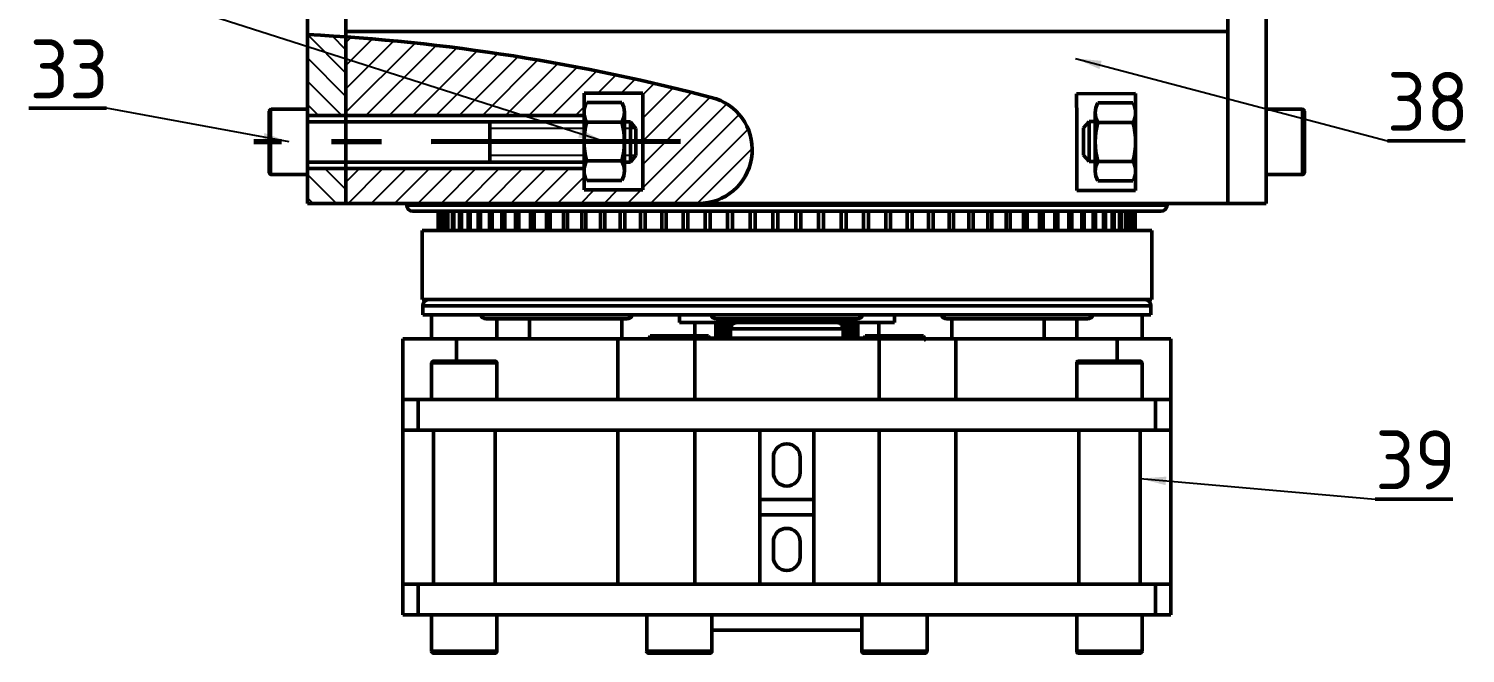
# Model space of a CAD drawing. Header units: millimetres. Extents: x -253 to 12701, y 1223 to 2077.
# Drawn here: x 284.3 to 467.2, y 1766.1 to 1845.5 of the extents above; entities that cross this region are included whole.
import ezdxf

# ---------------------------------------------------------------- set-up
doc = ezdxf.new("R2010")
doc.units = ezdxf.units.MM
doc.linetypes.add('ACAD_ISO02W100', pattern=[15, 12, -3])
doc.linetypes.add('CENTER', pattern=[50.8, 31.75, -6.35, 6.35, -6.35])
for name, color, linetype, lineweight in [('NET DAM', 7, 'Continuous', 50), ('Net Duc', 7, 'ACAD_ISO02W100', 70), ('NET MANH', 10, 'Continuous', 25)]:
    doc.layers.add(name, color=color, linetype=linetype, lineweight=lineweight)
doc.styles.get("Standard").update_dxf_attribs({"font": 'arial.ttf'})
doc.dimstyles.new('SLDDIMSTYLE0', dxfattribs={"dimtxt": 0.18, "dimasz": 3.302, "dimexe": 0, "dimexo": 0.0625, "dimgap": 0, "dimtad": 0, "dimtih": 1, "dimtoh": 1, "dimdec": 0, "dimrnd": 1e-09, "dimzin": 0, "dimdsep": 46, "dimtxsty": 'Standard', "dimsah": 1, "dimcen": 0.09, "dimadec": 0, "dimazin": 0, "dimtfac": 3.302, "dimtdec": 0, "dimtofl": 0, "dimtmove": 0, "dimatfit": 3, "dimfxl": 1, "dimfrac": 2, "dimtolj": 1, "dimtzin": 0, "dimarcsym": 0})

# ---------------------------------------------------------------- blocks, each defined once
blk = doc.blocks.new('Hex Nut ½ in. -side')
for p, q in [((0, -0.325), (0, 0.325)), ((0.448, 0.325), (0.448, -0.325)), ((0.03, 0.216), (0.418, 0.216)), ((0.03, -0.217), (0.418, -0.217))]:
    blk.add_line(p, q)
for points in [[(0.03, 0.433), (0.418, 0.433)], [(0.418, -0.433), (0.03, -0.433)]]:
    blk.add_lwpolyline(points)
for centre, radius, start, end in [((0.21, 0.325), 0.21, 149.0201, 210.9799), ((0.238, 0.325), 0.21, 329.0201, 30.9799), ((0.796, 0), 0.796, 164.2217, 195.7782), ((-0.348, 0), 0.796, 344.2218, 15.7782), ((0.21, -0.325), 0.21, 149.0201, 210.9799), ((0.238, -0.325), 0.21, 329.0201, 30.9799)]:
    blk.add_arc(centre, radius, start, end)

msp = doc.modelspace()

# ---------------------------------------------------------------- hatches: boundary and pattern name
at = {"layer": 'NET MANH', "transparency": 33554687}
h = msp.add_hatch(dxfattribs=at)
h.set_pattern_fill('ANSI31', color=256, scale=0.66, angle=90)
h.set_pattern_definition([(135, (-4147.632, -672.724), (-1.4817423, -1.4817423), [])])
h.paths.add_polyline_path([(319.85, 1834.44), (324.74, 1834.44), (324.74, 1844.44, 0.004847), (319.85, 1844.74)])
h.paths.add_polyline_path([(319.85, 1823.26), (324.74, 1823.26), (324.74, 1827.7), (319.85, 1827.7)])
h = msp.add_hatch(dxfattribs=at)
h.set_pattern_fill('ANSI31', color=256, scale=0.66)
h.set_pattern_definition([(45, (-4147.632, -672.724), (-1.4817423, 1.4817423), [])])
h.paths.add_polyline_path([(352.41, 1834.44), (355.05, 1834.44), (355.05, 1837.29), (362.53, 1837.29), (362.54, 1825), (355.05, 1824.98), (355.05, 1827.7), (352.42, 1827.7), (324.74, 1827.7), (324.74, 1823.26), (369.94, 1823.26, 0.824734), (371.85, 1836.57, 0.047376), (324.74, 1844.44), (324.74, 1834.44)])

# ---------------------------------------------------------------- linework, layer by layer
at = {"layer": 'NET DAM', "color": 7}
for p, q in [((319.85, 1919.08), (319.85, 1833.03)), ((324.74, 1919.08), (324.74, 1833.03)), ((441.88, 1919.08), (441.88, 1833.03)), ((436.99, 1856.98), (436.99, 1828.46)), ((385.02, 1845.13), (324.74, 1845.13)), ((436.99, 1845.13), (385.02, 1845.13)), ((314.96, 1827.17), (314.96, 1834.99)), ((314.96, 1831.08), (314.96, 1834.99)), ((314.96, 1831.08), (314.96, 1834.99)), ((319.85, 1835.23), (315.21, 1835.23)), ((319.85, 1835.23), (315.21, 1835.23)), ((425.26, 1826.92), (425.26, 1835.23)), ((446.52, 1835.23), (441.88, 1835.23)), ((446.77, 1834.99), (446.77, 1834.62)), ((446.77, 1834.62), (446.77, 1827.17)), ((319.85, 1833.03), (319.85, 1823.26)), ((324.74, 1833.03), (324.74, 1823.26)), ((441.88, 1833.03), (441.88, 1823.26)), ((314.96, 1827.17), (314.96, 1831.08)), ((319.85, 1826.92), (319.85, 1831.42)), ((436.99, 1828.46), (436.99, 1823.26)), ((315.21, 1826.92), (319.85, 1826.92)), ((315.21, 1826.92), (319.85, 1826.92)), ((441.88, 1826.92), (446.52, 1826.92)), ((319.85, 1823.26), (324.74, 1823.26)), ((324.74, 1823.26), (436.99, 1823.26)), ((332.46, 1823.26), (332.46, 1823.06)), ((333.25, 1822.28), (428.48, 1822.28)), ((336.48, 1822.28), (336.48, 1819.83)), ((336.52, 1822.28), (336.52, 1819.83)), ((336.56, 1822.28), (336.56, 1819.83)), ((336.65, 1819.83), (336.65, 1822.28)), ((336.78, 1822.28), (336.78, 1819.83)), ((337.01, 1819.83), (337.01, 1822.28)), ((337.14, 1822.28), (337.14, 1819.83)), ((337.55, 1822.28), (337.55, 1819.83)), ((337.56, 1819.83), (337.56, 1822.28)), ((337.7, 1822.28), (337.7, 1819.83)), ((338.28, 1822.28), (338.28, 1819.83)), ((338.29, 1819.83), (338.29, 1822.28)), ((338.47, 1822.28), (338.47, 1819.83)), ((339.2, 1819.83), (339.2, 1822.28)), ((339.43, 1822.28), (339.43, 1819.83)), ((340.29, 1819.83), (340.29, 1822.28)), ((340.56, 1822.28), (340.56, 1819.83)), ((341.56, 1819.83), (341.56, 1822.28)), ((341.86, 1822.28), (341.86, 1819.83)), ((342.99, 1819.83), (342.99, 1822.28)), ((343.33, 1822.28), (343.33, 1819.83)), ((344.59, 1819.83), (344.59, 1822.28)), ((344.96, 1822.28), (344.96, 1819.83)), ((346.34, 1819.83), (346.34, 1822.28)), ((346.75, 1822.28), (346.75, 1819.83)), ((348.24, 1819.83), (348.24, 1822.28)), ((348.68, 1822.28), (348.68, 1819.83)), ((350.28, 1819.83), (350.28, 1822.28)), ((350.75, 1822.28), (350.75, 1819.83)), ((352.45, 1819.83), (352.45, 1822.28)), ((352.95, 1822.28), (352.95, 1819.83)), ((354.75, 1819.83), (354.75, 1822.28)), ((355.26, 1822.28), (355.26, 1819.83)), ((357.15, 1819.83), (357.15, 1822.28)), ((357.69, 1822.28), (357.69, 1819.83)), ((359.65, 1819.83), (359.65, 1822.28)), ((360.22, 1822.28), (360.22, 1819.83)), ((362.25, 1819.83), (362.25, 1822.28)), ((362.83, 1822.28), (362.83, 1819.83)), ((364.93, 1819.83), (364.93, 1822.28)), ((365.52, 1822.28), (365.52, 1819.83)), ((367.67, 1819.83), (367.67, 1822.28)), ((368.28, 1822.28), (368.28, 1819.83)), ((370.47, 1819.83), (370.47, 1822.28)), ((371.09, 1822.28), (371.09, 1819.83)), ((373.32, 1819.83), (373.32, 1822.28)), ((373.95, 1822.28), (373.95, 1819.83)), ((376.19, 1819.83), (376.19, 1822.28)), ((376.83, 1822.28), (376.83, 1819.83)), ((379.09, 1819.83), (379.09, 1822.28)), ((379.73, 1822.28), (379.73, 1819.83)), ((382, 1819.83), (382, 1822.28)), ((382.64, 1822.28), (382.64, 1819.83)), ((384.9, 1819.83), (384.9, 1822.28)), ((385.53, 1822.28), (385.53, 1819.83)), ((387.78, 1819.83), (387.78, 1822.28)), ((388.41, 1822.28), (388.41, 1819.83)), ((390.63, 1819.83), (390.63, 1822.28)), ((391.26, 1822.28), (391.26, 1819.83)), ((393.45, 1819.83), (393.45, 1822.28)), ((394.06, 1822.28), (394.06, 1819.83)), ((396.2, 1819.83), (396.2, 1822.28)), ((396.8, 1822.28), (396.8, 1819.83)), ((398.9, 1819.83), (398.9, 1822.28)), ((399.48, 1822.28), (399.48, 1819.83)), ((401.51, 1819.83), (401.51, 1822.28)), ((402.07, 1822.28), (402.07, 1819.83)), ((404.04, 1819.83), (404.04, 1822.28)), ((404.58, 1822.28), (404.58, 1819.83)), ((406.46, 1819.83), (406.46, 1822.28)), ((406.98, 1822.28), (406.98, 1819.83)), ((408.78, 1819.83), (408.78, 1822.28)), ((409.28, 1822.28), (409.28, 1819.83)), ((410.98, 1819.83), (410.98, 1822.28)), ((411.45, 1822.28), (411.45, 1819.83)), ((413.05, 1819.83), (413.05, 1822.28)), ((413.49, 1822.28), (413.49, 1819.83)), ((414.98, 1819.83), (414.98, 1822.28)), ((415.38, 1822.28), (415.38, 1819.83)), ((416.76, 1819.83), (416.76, 1822.28)), ((417.14, 1822.28), (417.14, 1819.83)), ((418.4, 1819.83), (418.4, 1822.28)), ((418.73, 1822.28), (418.73, 1819.83)), ((419.87, 1819.83), (419.87, 1822.28)), ((420.17, 1822.28), (420.17, 1819.83)), ((421.17, 1819.83), (421.17, 1822.28)), ((421.43, 1822.28), (421.43, 1819.83)), ((422.3, 1819.83), (422.3, 1822.28)), ((422.53, 1822.28), (422.53, 1819.83)), ((422.54, 1822.28), (422.54, 1819.83)), ((423.22, 1822.28), (423.22, 1819.83)), ((423.44, 1822.28), (423.44, 1819.83)), ((423.45, 1822.28), (423.45, 1819.83)), ((424.03, 1819.83), (424.03, 1822.28)), ((424.17, 1822.28), (424.17, 1819.83)), ((424.17, 1822.28), (424.17, 1819.83)), ((424.61, 1819.83), (424.61, 1822.28)), ((424.72, 1822.28), (424.72, 1819.83)), ((424.99, 1822.28), (424.99, 1819.83)), ((425.08, 1822.28), (425.08, 1819.83)), ((425.21, 1822.28), (425.21, 1819.83)), ((425.23, 1819.83), (425.23, 1822.28)), ((429.26, 1823.06), (429.26, 1823.26)), ((436.99, 1823.26), (441.88, 1823.26)), ((334.42, 1819.83), (334.42, 1811.03)), ((334.42, 1819.83), (427.31, 1819.83)), ((427.31, 1811.03), (427.31, 1819.83)), ((334.42, 1811.03), (427.31, 1811.03)), ((334.51, 1810.25), (334.51, 1809.08)), ((380.86, 1809.08), (334.51, 1809.08)), ((335.64, 1809.08), (335.64, 1806.05)), ((367.18, 1809.08), (367.18, 1808.1)), ((427.22, 1809.08), (380.86, 1809.08)), ((394.55, 1808.1), (394.55, 1809.08)), ((426.09, 1806.05), (426.09, 1809.08)), ((427.22, 1809.08), (427.22, 1810.25)), ((342.58, 1808.59), (351.53, 1808.59)), ((343.95, 1806.05), (343.95, 1808.59)), ((348.11, 1808.59), (348.11, 1806.05)), ((351.53, 1808.59), (360.48, 1808.59)), ((359.84, 1808.59), (359.84, 1806.05)), ((385.02, 1808.1), (367.18, 1808.1)), ((371.81, 1808.1), (371.81, 1806.14)), ((371.92, 1808.59), (380.86, 1808.59)), ((372.19, 1808.1), (372.19, 1806.14)), ((373.41, 1808.1), (373.41, 1806.14)), ((373.69, 1807.32), (373.69, 1806.14)), ((380.86, 1808.59), (389.81, 1808.59)), ((394.55, 1808.1), (385.02, 1808.1)), ((388.03, 1806.14), (388.03, 1807.32)), ((388.54, 1806.14), (388.54, 1808.1)), ((389.64, 1806.14), (389.64, 1808.1)), ((389.92, 1806.14), (389.92, 1808.1)), ((401.25, 1808.59), (410.2, 1808.59)), ((401.89, 1808.59), (401.89, 1806.05)), ((410.2, 1808.59), (419.14, 1808.59)), ((413.62, 1808.59), (413.62, 1806.05)), ((417.78, 1808.59), (417.78, 1806.05)), ((331.98, 1806.05), (331.98, 1798.32)), ((338.81, 1806.05), (331.98, 1806.05)), ((359.35, 1806.05), (338.81, 1806.05)), ((359.35, 1806.05), (359.35, 1798.32)), ((369.13, 1806.05), (359.35, 1806.05)), ((363.46, 1806.44), (363.24, 1806.05)), ((363.46, 1806.44), (370.89, 1806.44)), ((369.13, 1798.32), (369.13, 1806.05)), ((385.02, 1806.05), (369.13, 1806.05)), ((371.11, 1806.05), (370.89, 1806.44)), ((385.02, 1806.14), (371.06, 1806.14)), ((390.67, 1806.14), (385.02, 1806.14)), ((392.6, 1806.05), (385.02, 1806.05)), ((390.84, 1806.44), (390.62, 1806.05)), ((390.84, 1806.44), (398.14, 1806.44)), ((392.6, 1806.05), (392.6, 1798.32)), ((402.38, 1806.05), (392.6, 1806.05)), ((398.14, 1806.44), (398.27, 1806.44)), ((398.49, 1806.05), (398.27, 1806.44)), ((402.38, 1798.32), (402.38, 1806.05)), ((422.92, 1806.05), (402.38, 1806.05)), ((429.75, 1806.05), (422.92, 1806.05)), ((429.75, 1798.32), (429.75, 1806.05)), ((335.64, 1802.97), (335.64, 1798.32)), ((335.89, 1803.21), (343.71, 1803.21)), ((343.95, 1798.32), (343.95, 1802.97)), ((417.78, 1802.97), (417.78, 1798.32)), ((418.02, 1803.21), (425.84, 1803.21)), ((426.09, 1798.32), (426.09, 1802.97)), ((331.98, 1794.41), (331.98, 1798.32)), ((331.98, 1798.32), (333.93, 1798.32)), ((333.93, 1798.32), (333.93, 1794.41)), ((333.93, 1798.32), (427.8, 1798.32)), ((427.8, 1794.41), (427.8, 1798.32)), ((427.8, 1798.32), (429.75, 1798.32)), ((429.75, 1798.32), (429.75, 1794.41)), ((331.98, 1794.41), (331.98, 1774.86)), ((333.93, 1794.41), (331.98, 1794.41)), ((333.93, 1794.41), (427.8, 1794.41)), ((335.89, 1794.41), (335.89, 1774.86)), ((343.71, 1774.86), (343.71, 1794.41)), ((359.35, 1794.41), (359.35, 1774.86)), ((369.13, 1774.86), (369.13, 1794.41)), ((377.44, 1774.86), (377.44, 1794.41)), ((384.29, 1794.41), (384.29, 1774.86)), ((392.6, 1794.41), (392.6, 1774.86)), ((402.38, 1774.86), (402.38, 1794.41)), ((418.02, 1794.41), (418.02, 1774.86)), ((425.84, 1774.86), (425.84, 1794.41)), ((429.75, 1794.41), (427.8, 1794.41)), ((429.75, 1794.41), (429.75, 1774.86)), ((379.15, 1790.99), (379.15, 1789.03)), ((382.58, 1789.03), (382.58, 1790.99)), ((377.44, 1785.61), (384.29, 1785.61)), ((377.44, 1783.66), (384.29, 1783.66)), ((379.15, 1780.23), (379.15, 1778.28)), ((382.58, 1778.28), (382.58, 1780.23)), ((331.98, 1770.94), (331.98, 1774.86)), ((331.98, 1774.86), (333.93, 1774.86)), ((333.93, 1774.86), (333.93, 1770.94)), ((333.93, 1774.86), (427.8, 1774.86)), ((427.8, 1770.94), (427.8, 1774.86)), ((427.8, 1774.86), (429.75, 1774.86)), ((429.75, 1774.86), (429.75, 1770.94)), ((333.93, 1770.94), (331.98, 1770.94)), ((333.93, 1770.94), (427.8, 1770.94)), ((335.64, 1770.94), (335.64, 1766.3)), ((343.95, 1766.3), (343.95, 1770.94)), ((363.02, 1770.94), (363.02, 1766.3)), ((371.33, 1766.3), (371.33, 1770.94)), ((390.4, 1770.94), (390.4, 1766.3)), ((398.71, 1766.3), (398.71, 1770.94)), ((417.78, 1770.94), (417.78, 1766.3)), ((426.09, 1766.3), (426.09, 1770.94)), ((429.75, 1770.94), (427.8, 1770.94)), ((380.86, 1768.99), (371.33, 1768.99)), ((390.4, 1768.99), (380.86, 1768.99)), ((343.71, 1766.06), (335.89, 1766.06)), ((371.09, 1766.06), (363.26, 1766.06)), ((398.46, 1766.06), (390.64, 1766.06)), ((425.84, 1766.06), (418.02, 1766.06))]:
    msp.add_line(p, q, dxfattribs=at)
at = {"layer": 'NET DAM'}
for p, q in [((355.05, 1837.29), (362.53, 1837.29)), ((355.05, 1834.44), (355.05, 1837.29)), ((362.53, 1837.29), (362.54, 1825)), ((425.26, 1837.23), (417.76, 1837.21)), ((417.76, 1837.21), (417.77, 1833.69)), ((425.26, 1834.51), (425.26, 1837.23)), ((294.24, 1835.37), (284.35, 1835.37)), ((319.85, 1835.23), (319.85, 1831.42)), ((352.41, 1834.44), (319.85, 1834.44)), ((352.41, 1834.44), (355.05, 1834.44)), ((425.26, 1834.51), (425.26, 1833.69)), ((441.88, 1835.23), (441.88, 1826.92)), ((355.05, 1833.62), (319.84, 1833.62)), ((343.05, 1828.52), (343.05, 1833.62)), ((343.05, 1832.8), (343.05, 1833.62)), ((360.96, 1833.62), (360.18, 1833.62)), ((360.18, 1832.8), (360.18, 1833.62)), ((360.96, 1828.52), (360.96, 1833.62)), ((360.96, 1832.8), (360.96, 1833.62)), ((361.66, 1832.8), (360.96, 1833.62)), ((361.66, 1829.34), (361.66, 1832.8)), ((417.78, 1824.92), (417.77, 1833.69)), ((419.34, 1833.69), (418.64, 1832.87)), ((418.64, 1832.87), (418.64, 1829.41)), ((419.34, 1833.69), (420.13, 1833.69)), ((419.34, 1833.69), (419.34, 1832.87)), ((419.34, 1833.69), (419.34, 1828.59)), ((420.13, 1833.69), (420.13, 1832.87)), ((441.88, 1823.26), (441.88, 1831.08)), ((467.23, 1831.23), (457.35, 1831.23)), ((319.85, 1828.52), (319.85, 1829.33)), ((360.18, 1828.52), (360.18, 1829.34)), ((360.96, 1828.52), (360.96, 1829.34)), ((360.96, 1828.52), (360.96, 1829.34)), ((360.96, 1828.52), (361.66, 1829.34)), ((418.64, 1829.41), (419.34, 1828.59)), ((420.13, 1829.41), (420.13, 1828.59)), ((319.84, 1828.52), (355.05, 1828.52)), ((319.85, 1827.7), (352.42, 1827.7)), ((352.42, 1827.7), (355.05, 1827.7)), ((355.05, 1827.7), (355.05, 1828.52)), ((355.05, 1827.7), (355.05, 1824.98)), ((360.96, 1828.52), (360.18, 1828.52)), ((419.34, 1828.59), (420.13, 1828.59)), ((425.26, 1827.78), (425.26, 1824.92)), ((355.05, 1824.98), (362.54, 1825)), ((425.26, 1824.92), (417.78, 1824.92)), ((465.67, 1785.66), (455.78, 1785.66))]:
    msp.add_line(p, q, dxfattribs=at)
at = {"layer": 'NET DAM', "color": 8}
for p, q in [((446.52, 1834.85), (446.52, 1835.23)), ((446.52, 1826.92), (446.52, 1834.85)), ((429.26, 1823.06), (332.46, 1823.06)), ((334.51, 1810.25), (380.86, 1810.25)), ((380.86, 1810.25), (427.22, 1810.25)), ((369.15, 1808.1), (369.15, 1806.44)), ((371.81, 1808.1), (371.81, 1806.14)), ((371.83, 1806.14), (371.83, 1808.1)), ((371.93, 1808.1), (371.93, 1806.14)), ((372.2, 1808.1), (372.2, 1806.14)), ((372.46, 1806.14), (372.46, 1808.1)), ((372.58, 1808.1), (372.58, 1806.14)), ((372.92, 1806.14), (372.92, 1808.1)), ((373.43, 1808.1), (373.43, 1806.14)), ((373.69, 1807.32), (385.02, 1807.32)), ((385.02, 1807.32), (388.03, 1807.32)), ((388.08, 1808.1), (388.08, 1806.14)), ((388.52, 1806.14), (388.52, 1808.1)), ((388.95, 1808.1), (388.95, 1806.14)), ((389.29, 1806.14), (389.29, 1808.1)), ((389.41, 1808.1), (389.41, 1806.14)), ((389.64, 1806.14), (389.64, 1808.1)), ((389.82, 1806.14), (389.82, 1808.1)), ((392.58, 1808.1), (392.58, 1806.44)), ((338.81, 1803.21), (338.81, 1806.05)), ((422.92, 1806.05), (422.92, 1803.21)), ((343.95, 1802.97), (335.64, 1802.97)), ((426.09, 1802.97), (417.78, 1802.97)), ((335.64, 1766.3), (343.95, 1766.3)), ((363.02, 1766.3), (371.33, 1766.3)), ((390.4, 1766.3), (398.71, 1766.3)), ((417.78, 1766.3), (426.09, 1766.3))]:
    msp.add_line(p, q, dxfattribs=at)
at = {"layer": 'NET DAM'}
for centre, radius, start, end in [((306.87, 1592.45), 252.62, 75.0941, 87.0546), ((369.61, 1830.1), 6.85, 270.208, 70.8622)]:
    msp.add_arc(centre, radius, start, end, dxfattribs=at)
at = {"layer": 'NET DAM', "color": 7}
for centre, radius, start, end in [((315.21, 1834.99), 0.244, 90, 180), ((315.21, 1834.99), 0.244, 90, 180), ((315.21, 1834.99), 0.244, 90, 180), ((446.52, 1834.99), 0.244, 360, 90), ((315.21, 1827.17), 0.244, 180, 270), ((315.21, 1827.17), 0.244, 180, 270), ((315.21, 1827.17), 0.244, 180, 270), ((446.52, 1827.17), 0.244, 270, 0), ((333.25, 1823.06), 0.782, 180, 270), ((428.48, 1823.06), 0.782, 270, 0), ((335.29, 1810.25), 0.782, 90, 180), ((426.43, 1810.25), 0.782, 0, 90), ((342.58, 1809.37), 0.782, 202.0243, 270), ((360.48, 1809.37), 0.782, 270, 337.9757), ((371.92, 1809.37), 0.782, 202.0243, 270), ((389.81, 1809.37), 0.782, 270, 337.9757), ((401.25, 1809.37), 0.782, 202.0243, 270), ((419.14, 1809.37), 0.782, 270, 337.9757), ((335.89, 1802.97), 0.244, 90, 180), ((343.71, 1802.97), 0.244, 0, 90), ((418.02, 1802.97), 0.244, 90, 180), ((425.84, 1802.97), 0.244, 0, 90), ((380.86, 1790.99), 1.71, 0, 180), ((380.86, 1789.03), 1.71, 180, 0), ((380.86, 1780.23), 1.71, 0, 180), ((380.86, 1778.28), 1.71, 180, 0), ((335.89, 1766.3), 0.244, 180, 270), ((343.71, 1766.3), 0.244, 270, 0), ((363.26, 1766.3), 0.244, 180, 270), ((371.09, 1766.3), 0.244, 270, 0), ((390.64, 1766.3), 0.244, 180, 270), ((398.46, 1766.3), 0.244, 270, 0), ((418.02, 1766.3), 0.244, 180, 270), ((425.84, 1766.3), 0.244, 270, 0)]:
    msp.add_arc(centre, radius, start, end, dxfattribs=at)
for points, knots in [([(374.48, 1808.1), (374.42, 1808.1), (374.31, 1808.09), (374.15, 1808.03), (374.01, 1807.95), (373.86, 1807.81), (373.72, 1807.6), (373.7, 1807.41), (373.69, 1807.32)], [0, 0, 0, 0, 0.140113, 0.275973, 0.407579, 0.534931, 0.775812, 1, 1, 1, 1]), ([(388.03, 1807.32), (388.02, 1807.41), (388, 1807.6), (387.87, 1807.81), (387.72, 1807.95), (387.58, 1808.03), (387.42, 1808.09), (387.31, 1808.1), (387.25, 1808.1)], [0, 0, 0, 0, 0.224188, 0.465069, 0.592421, 0.724027, 0.859887, 1, 1, 1, 1]), ([(398.22, 1806.05), (398.23, 1806.05), (398.26, 1806.08), (398.31, 1806.09), (398.36, 1806.09), (398.41, 1806.07), (398.46, 1806.04), (398.5, 1805.99), (398.55, 1805.92), (398.59, 1805.87), (398.61, 1805.83)], [0, 0, 0, 0, 0.091788, 0.219575, 0.348366, 0.472773, 0.598067, 0.725876, 0.854426, 1, 1, 1, 1])]:
    msp.add_open_spline(points, degree=3, knots=knots, dxfattribs=at)
at = {"layer": 'Net Duc', "linetype": 'CENTER'}
msp.add_line((367.34, 1831.15), (313.02, 1831.09), dxfattribs=at)
at = {"layer": 'NET MANH'}
for p, q in [((315.21, 1835.23), (315.21, 1826.92)), ((355.05, 1832.8), (343.05, 1832.8)), ((361.66, 1832.8), (360.18, 1832.8)), ((355.05, 1829.34), (343.05, 1829.34)), ((361.66, 1829.34), (360.18, 1829.34))]:
    msp.add_line(p, q, dxfattribs=at)

# ---------------------------------------------------------------- block references
at = {"layer": 'NET DAM', "xscale": 11.44354684761255, "yscale": 11.44354684761255, "zscale": 11.44354684761255, "rotation": 180}
msp.add_blockref('Hex Nut ½ in. -side', (360.18, 1831.13), dxfattribs=at)
at = {"layer": 'NET DAM', "xscale": 11.44354684761255, "yscale": 11.44354684761255, "zscale": 11.44354684761255}
msp.add_blockref('Hex Nut ½ in. -side', (420.13, 1831.08), dxfattribs=at)

# ---------------------------------------------------------------- texts
at = {"layer": 'NET DAM', "char_height": 7.5, "attachment_point": 5}
for s, insert in [('{\\fTCVN 7284|b0|i0|c0|p34; 33}', (287.21, 1840.36)), ('{\\fTCVN 7284|b0|i0|c0|p34; 38}', (460.2, 1836.22)), ('{\\fTCVN 7284|b0|i0|c0|p34; 39}', (458.64, 1790.65))]:
    msp.add_mtext_dynamic_manual_height_columns(s, width=17.8204, gutter_width=11, heights=[0], dxfattribs=dict(at, insert=insert))

# ---------------------------------------------------------------- leaders
at = {"layer": 'NET MANH'}
for points in [[(357.61, 1831.14), (293.85, 1851.51)], [(417.61, 1841.71), (457.35, 1831.23)], [(317.5, 1831.09), (294.24, 1835.37)], [(425.84, 1788.26), (455.78, 1785.66)]]:
    msp.add_leader(points, dimstyle='SLDDIMSTYLE0', dxfattribs=at)

doc.saveas('drawing.dxf')
